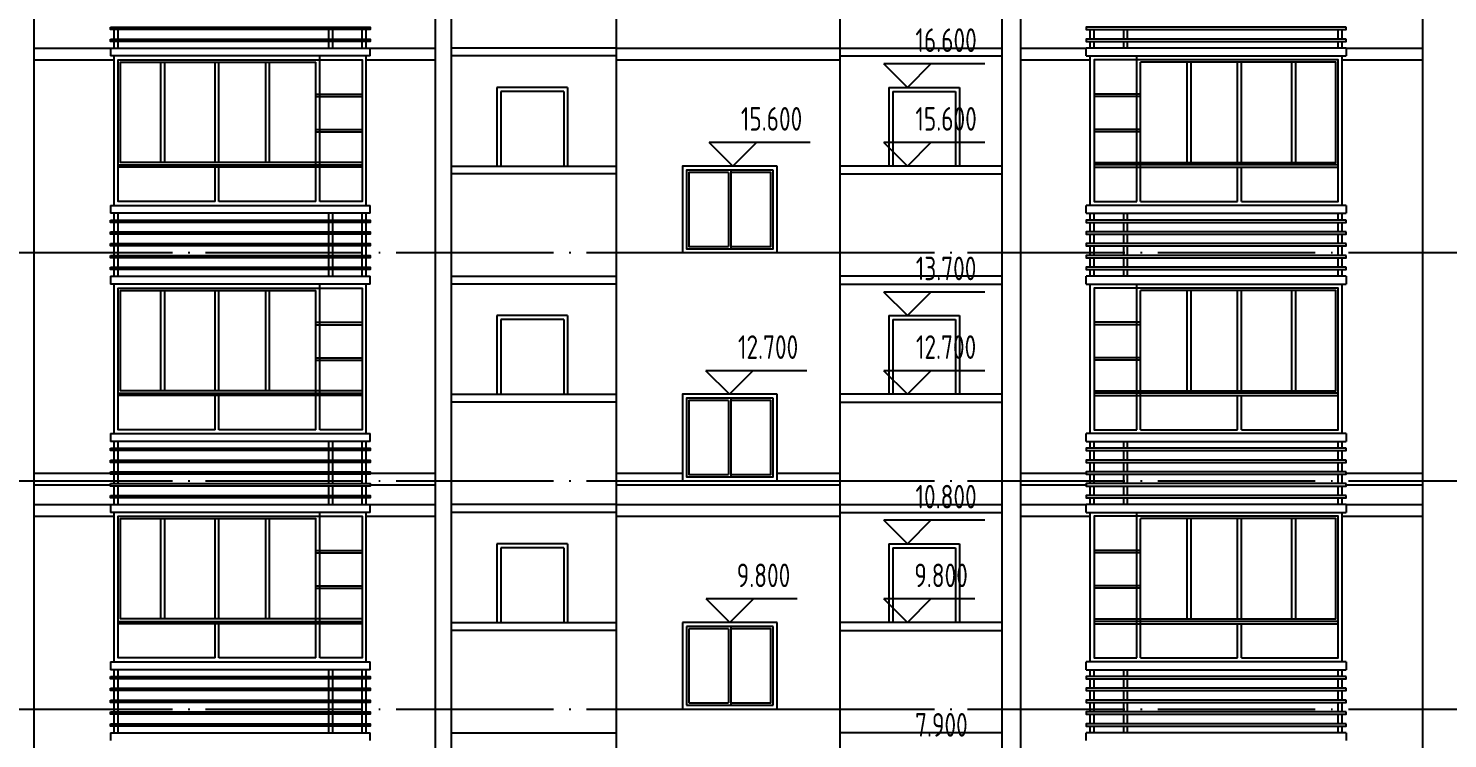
# Model space of a CAD drawing. Extents: x -726032 to 135930, y -151624 to 587044.
# Drawn here: x -379477 to -361446, y 303284 to 312309 of the extents above; entities that cross this region are included whole.
import ezdxf
from ezdxf.enums import TextEntityAlignment as Align

# ---------------------------------------------------------------- set-up
doc = ezdxf.new("R2010")
doc.units = 0
doc.header["$LTSCALE"] = 1000
doc.header["$MEASUREMENT"] = 0
doc.linetypes.add('DOTE', pattern=[2.42, 2, -0.2, 0.02, -0.2])
doc.layers.get('0').update_dxf_attribs({"linetype": 'CONTINUOUS'})
for name, color, linetype in [('DOTE', 8, 'DOTE'), ('PUB_DIM', 245, 'CONTINUOUS'), ('WINDOW', 155, 'CONTINUOUS'), ('栏杆', 126, 'CONTINUOUS'), ('装饰线', 252, 'CONTINUOUS')]:
    doc.layers.add(name, color=color, linetype=linetype)
doc.styles.add('DIM_FONT', font='isocp.shx', dxfattribs={"width": 0.8})

msp = doc.modelspace()

# ---------------------------------------------------------------- linework, layer by layer
for p, q in [((-379406.1, 331158.7), (-379406.1, 294448.7)), ((-374306.1, 295478.7), (-374306.1, 330758.7)), ((-372006.1, 301358.7), (-372006.1, 330758.7)), ((-369166.1, 330758.7), (-369166.1, 301358.7)), ((-366866.1, 294508.7), (-366866.1, 330758.7)), ((-374106.1, 328258.7), (-374106.1, 295478.7)), ((-367106.1, 294508.7), (-367106.1, 328258.7)), ((-361766.1, 327858.7), (-361766.1, 294508.7)), ((-378435.8, 312058.7), (-375135.8, 312058.7)), ((-378435.8, 312058.7), (-378435.8, 311958.7)), ((-375135.8, 311958.7), (-378435.8, 311958.7)), ((-375135.8, 311958.7), (-375135.8, 312058.7)), ((-372005.8, 312058.7), (-374106.1, 312058.7)), ((-372005.8, 311958.7), (-374106.1, 311958.7)), ((-369166.1, 312058.7), (-367106.1, 312058.7)), ((-369166.1, 311958.7), (-367106.1, 311958.7)), ((-362736.1, 312058.7), (-366036.1, 312058.7)), ((-366036.1, 311958.7), (-366036.1, 312058.7)), ((-366036.1, 311958.7), (-362736.1, 311958.7)), ((-362736.1, 312058.7), (-362736.1, 311958.7)), ((-374106.1, 310558.7), (-372005.8, 310558.7)), ((-367106.1, 310558.7), (-369166.1, 310558.7)), ((-372005.8, 310458.7), (-374106.1, 310458.7)), ((-369166.1, 310458.7), (-367106.1, 310458.7)), ((-378435.8, 310058.7), (-375135.8, 310058.7)), ((-378435.8, 310058.7), (-378435.8, 309958.7)), ((-375135.8, 309958.7), (-375135.8, 310058.7)), ((-362736.1, 310058.7), (-366036.1, 310058.7)), ((-366036.1, 309958.7), (-366036.1, 310058.7)), ((-362736.1, 310058.7), (-362736.1, 309958.7)), ((-375135.8, 309958.7), (-378435.8, 309958.7)), ((-366036.1, 309958.7), (-362736.1, 309958.7)), ((-378435.8, 309158.7), (-375135.8, 309158.7)), ((-378435.8, 309158.7), (-378435.8, 309058.7)), ((-375135.8, 309058.7), (-375135.8, 309158.7)), ((-374106.1, 309158.7), (-372005.8, 309158.7)), ((-367106.1, 309158.7), (-369166.1, 309158.7)), ((-362736.1, 309158.7), (-366036.1, 309158.7)), ((-366036.1, 309058.7), (-366036.1, 309158.7)), ((-362736.1, 309158.7), (-362736.1, 309058.7)), ((-375135.8, 309058.7), (-378435.8, 309058.7)), ((-372005.8, 309058.7), (-374106.1, 309058.7)), ((-369166.1, 309058.7), (-367106.1, 309058.7)), ((-366036.1, 309058.7), (-362736.1, 309058.7)), ((-374106.1, 307658.7), (-372005.8, 307658.7)), ((-367106.1, 307658.7), (-369166.1, 307658.7)), ((-372005.8, 307558.7), (-374106.1, 307558.7)), ((-369166.1, 307558.7), (-367106.1, 307558.7)), ((-378435.8, 307158.7), (-378435.8, 307058.7)), ((-378435.8, 307158.7), (-375135.8, 307158.7)), ((-375135.8, 307058.7), (-375135.8, 307158.7)), ((-366036.1, 307058.7), (-366036.1, 307158.7)), ((-362736.1, 307158.7), (-366036.1, 307158.7)), ((-362736.1, 307158.7), (-362736.1, 307058.7)), ((-375135.8, 307058.7), (-378435.8, 307058.7)), ((-366036.1, 307058.7), (-362736.1, 307058.7)), ((-378435.8, 306258.7), (-375135.8, 306258.7)), ((-378435.8, 306258.7), (-378435.8, 306158.7)), ((-375135.8, 306158.7), (-375135.8, 306258.7)), ((-372005.8, 306258.7), (-374106.1, 306258.7)), ((-369166.1, 306258.7), (-367106.1, 306258.7)), ((-362736.1, 306258.7), (-366036.1, 306258.7)), ((-366036.1, 306158.7), (-366036.1, 306258.7)), ((-362736.1, 306258.7), (-362736.1, 306158.7)), ((-375135.8, 306158.7), (-378435.8, 306158.7)), ((-372005.8, 306158.7), (-374106.1, 306158.7)), ((-369166.1, 306158.7), (-367106.1, 306158.7)), ((-366036.1, 306158.7), (-362736.1, 306158.7)), ((-374106.1, 304758.7), (-372005.8, 304758.7)), ((-371165.8, 304758.7), (-371165.8, 303658.7)), ((-369965.8, 304758.7), (-371165.8, 304758.7)), ((-369965.8, 303658.7), (-369965.8, 304758.7)), ((-367106.1, 304758.7), (-369166.1, 304758.7)), ((-372005.8, 304658.7), (-374106.1, 304658.7)), ((-369166.1, 304658.7), (-367106.1, 304658.7)), ((-378435.8, 304258.7), (-375135.8, 304258.7)), ((-378435.8, 304258.7), (-378435.8, 304158.7)), ((-375135.8, 304158.7), (-375135.8, 304258.7)), ((-362736.1, 304258.7), (-366036.1, 304258.7)), ((-366036.1, 304158.7), (-366036.1, 304258.7)), ((-362736.1, 304258.7), (-362736.1, 304158.7)), ((-375135.8, 304158.7), (-378435.8, 304158.7)), ((-366036.1, 304158.7), (-362736.1, 304158.7)), ((-371165.8, 303658.7), (-369965.8, 303658.7)), ((-378435.8, 303358.7), (-375135.8, 303358.7)), ((-378435.8, 303358.7), (-378435.8, 303258.7)), ((-375135.8, 303258.7), (-375135.8, 303358.7)), ((-374106.1, 303358.7), (-372005.8, 303358.7)), ((-367106.1, 303358.7), (-369166.1, 303358.7)), ((-362736.1, 303358.7), (-366036.1, 303358.7)), ((-366036.1, 303258.7), (-366036.1, 303358.7)), ((-362736.1, 303358.7), (-362736.1, 303258.7))]:
    msp.add_line(p, q)
for points in [[(-369965.8, 310558.7), (-371165.8, 310558.7), (-371165.8, 309458.7), (-369965.8, 309458.7)], [(-369965.8, 307658.7), (-371165.8, 307658.7), (-371165.8, 306558.7), (-369965.8, 306558.7)]]:
    msp.add_lwpolyline(points, close=True)
at = {"color": 146}
for points in [[(-375825.8, 307208.7), (-377055.8, 307208.7)], [(-365346.1, 307208.7), (-364116.1, 307208.7)]]:
    msp.add_lwpolyline(points, dxfattribs=at)
at = {"layer": 'DOTE'}
for p, q in [((-418366.5, 309458.7), (-356514.6, 309458.7)), ((-418366.5, 306558.7), (-356514.6, 306558.7)), ((-418366.5, 303658.7), (-356514.6, 303658.7))]:
    msp.add_line(p, q, dxfattribs=at)
at = {"layer": 'PUB_DIM'}
for p, q in [((-367325.5, 311858.7), (-368609.7, 311858.7)), ((-368309.7, 311558.7), (-368609.7, 311858.7)), ((-368009.7, 311858.7), (-368309.7, 311558.7)), ((-370527.5, 310558.7), (-370827.5, 310858.7)), ((-369543.3, 310858.7), (-370827.5, 310858.7)), ((-370227.5, 310858.7), (-370527.5, 310558.7)), ((-367325.5, 310858.7), (-368609.7, 310858.7)), ((-368309.7, 310558.7), (-368609.7, 310858.7)), ((-368009.7, 310858.7), (-368309.7, 310558.7)), ((-367325.5, 308958.7), (-368609.7, 308958.7)), ((-368309.7, 308658.7), (-368609.7, 308958.7)), ((-368009.7, 308958.7), (-368309.7, 308658.7)), ((-370571, 307658.7), (-370871, 307958.7)), ((-369586.8, 307958.7), (-370871, 307958.7)), ((-370271, 307958.7), (-370571, 307658.7)), ((-367325.5, 307958.7), (-368609.7, 307958.7)), ((-368309.7, 307658.7), (-368609.7, 307958.7)), ((-368009.7, 307958.7), (-368309.7, 307658.7)), ((-367325.5, 306058.7), (-368609.7, 306058.7)), ((-368309.7, 305758.7), (-368609.7, 306058.7)), ((-368009.7, 306058.7), (-368309.7, 305758.7)), ((-370565.3, 304758.7), (-370865.3, 305058.7)), ((-369709.4, 305058.7), (-370865.3, 305058.7)), ((-370265.3, 305058.7), (-370565.3, 304758.7)), ((-367453.8, 305058.7), (-368609.7, 305058.7)), ((-368309.7, 304758.7), (-368609.7, 305058.7)), ((-368009.7, 305058.7), (-368309.7, 304758.7))]:
    msp.add_line(p, q, dxfattribs=at)
at = {"layer": 'WINDOW'}
for p, q in [((-378385.8, 310058.7), (-378385.8, 311958.7)), ((-375775.8, 310108.7), (-375775.8, 311958.7)), ((-375185.8, 310058.7), (-375185.8, 311958.7)), ((-365986.1, 310058.7), (-365986.1, 311958.7)), ((-365396.1, 310108.7), (-365396.1, 311958.7)), ((-362786.1, 310058.7), (-362786.1, 311958.7)), ((-377795.8, 310603.7), (-377795.8, 311878.7)), ((-377745.8, 310603.7), (-377745.8, 311878.7)), ((-377105.8, 310603.7), (-377105.8, 311878.7)), ((-377055.8, 310603.7), (-377055.8, 311878.7)), ((-376465.3, 311878.7), (-376465.8, 311878.2)), ((-376465.3, 311878.7), (-375826.3, 311878.7)), ((-376415.8, 310603.7), (-376415.8, 311878.7)), ((-375826.3, 311878.7), (-375825.8, 311878.2)), ((-375825.8, 310108.7), (-375825.8, 311878.2)), ((-365345.6, 311878.7), (-365346.1, 311878.2)), ((-365346.1, 310108.7), (-365346.1, 311878.2)), ((-364706.6, 311878.7), (-365345.6, 311878.7)), ((-364756.1, 310603.7), (-364756.1, 311878.7)), ((-364706.6, 311878.7), (-364706.1, 311878.2)), ((-364116.1, 310603.7), (-364116.1, 311878.7)), ((-364066.1, 310603.7), (-364066.1, 311878.7)), ((-363426.1, 310603.7), (-363426.1, 311878.7)), ((-363376.1, 310603.7), (-363376.1, 311878.7)), ((-375825.8, 311473.7), (-375235.8, 311473.7)), ((-375825.8, 311443.7), (-375235.8, 311443.7)), ((-373525.8, 311558.2), (-373525.8, 310558.7)), ((-372626.3, 311558.7), (-373525.3, 311558.7)), ((-373475.8, 311508.2), (-373475.8, 310558.7)), ((-372676.3, 311508.7), (-373475.3, 311508.7)), ((-372675.8, 311508.2), (-372675.8, 310558.7)), ((-372625.8, 311558.2), (-372625.8, 310558.7)), ((-368546.1, 311558.2), (-368546.1, 310558.7)), ((-368545.6, 311558.7), (-367646.6, 311558.7)), ((-368496.1, 311508.2), (-368496.1, 310558.7)), ((-368495.6, 311508.7), (-367696.6, 311508.7)), ((-367696.1, 311508.2), (-367696.1, 310558.7)), ((-367646.1, 311558.2), (-367646.1, 310558.7)), ((-365346.1, 311473.7), (-365936.1, 311473.7)), ((-365346.1, 311443.7), (-365936.1, 311443.7)), ((-375825.8, 311023.7), (-375235.8, 311023.7)), ((-375825.8, 310993.7), (-375235.8, 310993.7)), ((-365346.1, 311023.7), (-365936.1, 311023.7)), ((-365346.1, 310993.7), (-365936.1, 310993.7)), ((-378335.8, 310573.7), (-375235.8, 310573.7)), ((-375235.8, 310543.7), (-378335.8, 310543.7)), ((-377105.8, 310108.7), (-377105.8, 310543.7)), ((-377055.8, 310108.7), (-377055.8, 310543.7)), ((-375235.8, 310603.7), (-376428.3, 310603.7)), ((-370550.8, 310508.7), (-370550.8, 309508.7)), ((-365936.1, 310603.7), (-364743.6, 310603.7)), ((-362836.1, 310573.7), (-365936.1, 310573.7)), ((-365936.1, 310543.7), (-362836.1, 310543.7)), ((-364116.1, 310108.7), (-364116.1, 310543.7)), ((-364066.1, 310108.7), (-364066.1, 310543.7)), ((-370580.8, 310478.7), (-370580.8, 309538.7)), ((-378385.8, 307158.7), (-378385.8, 309058.7)), ((-377795.8, 307703.7), (-377795.8, 308978.7)), ((-377745.8, 307703.7), (-377745.8, 308978.7)), ((-377105.8, 307703.7), (-377105.8, 308978.7)), ((-377055.8, 307703.7), (-377055.8, 308978.7)), ((-376465.3, 308978.7), (-376465.8, 308978.2)), ((-376465.3, 308978.7), (-375826.3, 308978.7)), ((-376415.8, 307703.7), (-376415.8, 308978.7)), ((-375826.3, 308978.7), (-375825.8, 308978.2)), ((-375825.8, 307208.7), (-375825.8, 308978.2)), ((-375775.8, 307208.7), (-375775.8, 309058.7)), ((-375185.8, 307158.7), (-375185.8, 309058.7)), ((-365986.1, 307158.7), (-365986.1, 309058.7)), ((-365396.1, 307208.7), (-365396.1, 309058.7)), ((-365345.6, 308978.7), (-365346.1, 308978.2)), ((-365346.1, 307208.7), (-365346.1, 308978.2)), ((-364706.6, 308978.7), (-365345.6, 308978.7)), ((-364756.1, 307703.7), (-364756.1, 308978.7)), ((-364706.6, 308978.7), (-364706.1, 308978.2)), ((-364116.1, 307703.7), (-364116.1, 308978.7)), ((-364066.1, 307703.7), (-364066.1, 308978.7)), ((-363426.1, 307703.7), (-363426.1, 308978.7)), ((-363376.1, 307703.7), (-363376.1, 308978.7)), ((-362786.1, 307158.7), (-362786.1, 309058.7)), ((-375825.8, 308573.7), (-375235.8, 308573.7)), ((-375825.8, 308543.7), (-375235.8, 308543.7)), ((-373525.8, 308658.2), (-373525.8, 307658.7)), ((-372626.3, 308658.7), (-373525.3, 308658.7)), ((-373475.8, 308608.2), (-373475.8, 307658.7)), ((-372676.3, 308608.7), (-373475.3, 308608.7)), ((-372675.8, 308608.2), (-372675.8, 307658.7)), ((-372625.8, 308658.2), (-372625.8, 307658.7)), ((-368546.1, 308658.2), (-368546.1, 307658.7)), ((-368545.6, 308658.7), (-367646.6, 308658.7)), ((-368496.1, 308608.2), (-368496.1, 307658.7)), ((-368495.6, 308608.7), (-367696.6, 308608.7)), ((-367696.1, 308608.2), (-367696.1, 307658.7)), ((-367646.1, 308658.2), (-367646.1, 307658.7)), ((-365346.1, 308573.7), (-365936.1, 308573.7)), ((-365346.1, 308543.7), (-365936.1, 308543.7)), ((-375825.8, 308123.7), (-375235.8, 308123.7)), ((-375825.8, 308093.7), (-375235.8, 308093.7)), ((-365346.1, 308123.7), (-365936.1, 308123.7)), ((-365346.1, 308093.7), (-365936.1, 308093.7)), ((-378335.8, 307673.7), (-375235.8, 307673.7)), ((-375235.8, 307643.7), (-378335.8, 307643.7)), ((-377105.8, 307208.7), (-377105.8, 307643.7)), ((-377055.8, 307208.7), (-377055.8, 307643.7)), ((-375235.8, 307703.7), (-376428.3, 307703.7)), ((-365936.1, 307703.7), (-364743.6, 307703.7)), ((-362836.1, 307673.7), (-365936.1, 307673.7)), ((-365936.1, 307643.7), (-362836.1, 307643.7)), ((-364116.1, 307208.7), (-364116.1, 307643.7)), ((-364066.1, 307208.7), (-364066.1, 307643.7)), ((-370580.8, 307578.7), (-370580.8, 306638.7)), ((-370550.8, 307608.7), (-370550.8, 306608.7)), ((-378385.8, 304258.7), (-378385.8, 306158.7)), ((-377795.8, 304803.7), (-377795.8, 306078.7)), ((-377745.8, 304803.7), (-377745.8, 306078.7)), ((-377105.8, 304803.7), (-377105.8, 306078.7)), ((-377055.8, 304803.7), (-377055.8, 306078.7)), ((-376465.3, 306078.7), (-376465.8, 306078.2)), ((-376465.3, 306078.7), (-375826.3, 306078.7)), ((-376415.8, 304803.7), (-376415.8, 306078.7)), ((-375826.3, 306078.7), (-375825.8, 306078.2)), ((-375825.8, 304308.7), (-375825.8, 306078.2)), ((-375775.8, 304308.7), (-375775.8, 306158.7)), ((-375185.8, 304258.7), (-375185.8, 306158.7)), ((-365986.1, 304258.7), (-365986.1, 306158.7)), ((-365396.1, 304308.7), (-365396.1, 306158.7)), ((-365345.6, 306078.7), (-365346.1, 306078.2)), ((-365346.1, 304308.7), (-365346.1, 306078.2)), ((-364706.6, 306078.7), (-365345.6, 306078.7)), ((-364756.1, 304803.7), (-364756.1, 306078.7)), ((-364706.6, 306078.7), (-364706.1, 306078.2)), ((-364116.1, 304803.7), (-364116.1, 306078.7)), ((-364066.1, 304803.7), (-364066.1, 306078.7)), ((-363426.1, 304803.7), (-363426.1, 306078.7)), ((-363376.1, 304803.7), (-363376.1, 306078.7)), ((-362786.1, 304258.7), (-362786.1, 306158.7)), ((-375825.8, 305673.7), (-375235.8, 305673.7)), ((-375825.8, 305643.7), (-375235.8, 305643.7)), ((-373525.8, 305758.2), (-373525.8, 304758.7)), ((-372626.3, 305758.7), (-373525.3, 305758.7)), ((-373475.8, 305708.2), (-373475.8, 304758.7)), ((-372676.3, 305708.7), (-373475.3, 305708.7)), ((-372675.8, 305708.2), (-372675.8, 304758.7)), ((-372625.8, 305758.2), (-372625.8, 304758.7)), ((-368546.1, 305758.2), (-368546.1, 304758.7)), ((-368545.6, 305758.7), (-367646.6, 305758.7)), ((-368496.1, 305708.2), (-368496.1, 304758.7)), ((-368495.6, 305708.7), (-367696.6, 305708.7)), ((-367696.1, 305708.2), (-367696.1, 304758.7)), ((-367646.1, 305758.2), (-367646.1, 304758.7)), ((-365346.1, 305673.7), (-365936.1, 305673.7)), ((-365346.1, 305643.7), (-365936.1, 305643.7)), ((-375825.8, 305223.7), (-375235.8, 305223.7)), ((-375825.8, 305193.7), (-375235.8, 305193.7)), ((-365346.1, 305223.7), (-365936.1, 305223.7)), ((-365346.1, 305193.7), (-365936.1, 305193.7)), ((-378335.8, 304773.7), (-375235.8, 304773.7)), ((-375235.8, 304743.7), (-378335.8, 304743.7)), ((-377105.8, 304308.7), (-377105.8, 304743.7)), ((-377055.8, 304308.7), (-377055.8, 304743.7)), ((-375235.8, 304803.7), (-376428.3, 304803.7)), ((-365936.1, 304803.7), (-364743.6, 304803.7)), ((-362836.1, 304773.7), (-365936.1, 304773.7)), ((-365936.1, 304743.7), (-362836.1, 304743.7)), ((-364116.1, 304308.7), (-364116.1, 304743.7)), ((-364066.1, 304308.7), (-364066.1, 304743.7)), ((-371115.8, 304708.7), (-371115.8, 303708.7)), ((-370015.8, 304708.7), (-371115.8, 304708.7)), ((-371085.8, 304678.7), (-371085.8, 303738.7)), ((-370580.8, 304678.7), (-371085.8, 304678.7)), ((-370580.8, 304678.7), (-370580.8, 303738.7)), ((-370550.8, 304708.7), (-370550.8, 303708.7)), ((-370015.8, 303708.7), (-370015.8, 304708.7)), ((-371115.8, 303708.7), (-370015.8, 303708.7)), ((-371085.8, 303738.7), (-370580.8, 303738.7))]:
    msp.add_line(p, q, dxfattribs=at)
for points in [[(-377105.8, 310108.7), (-378335.8, 310108.7), (-378335.8, 311908.7), (-375235.8, 311908.7), (-375235.8, 310108.7), (-375775.8, 310108.7)], [(-376415.8, 310603.7), (-378305.8, 310603.7), (-378305.8, 311878.7), (-376466.3, 311878.7), (-376465.8, 311878.2), (-376465.8, 310603.7)], [(-364066.1, 310108.7), (-362836.1, 310108.7), (-362836.1, 311908.7), (-365936.1, 311908.7), (-365936.1, 310108.7), (-365396.1, 310108.7)], [(-364756.1, 310603.7), (-362866.1, 310603.7), (-362866.1, 311878.7), (-364705.6, 311878.7), (-364706.1, 311878.2), (-364706.1, 310603.7)], [(-370580.8, 310478.7), (-371085.8, 310478.7), (-371085.8, 309538.7), (-370580.8, 309538.7)], [(-370550.8, 309538.7), (-370045.8, 309538.7), (-370045.8, 310478.7), (-370550.8, 310478.7)], [(-375825.8, 310108.7), (-377055.8, 310108.7)], [(-365346.1, 310108.7), (-364116.1, 310108.7)], [(-377105.8, 307208.7), (-378335.8, 307208.7), (-378335.8, 309008.7), (-375235.8, 309008.7), (-375235.8, 307208.7), (-375775.8, 307208.7)], [(-376415.8, 307703.7), (-378305.8, 307703.7), (-378305.8, 308978.7), (-376466.3, 308978.7), (-376465.8, 308978.2), (-376465.8, 307703.7)], [(-364066.1, 307208.7), (-362836.1, 307208.7), (-362836.1, 309008.7), (-365936.1, 309008.7), (-365936.1, 307208.7), (-365396.1, 307208.7)], [(-364756.1, 307703.7), (-362866.1, 307703.7), (-362866.1, 308978.7), (-364705.6, 308978.7), (-364706.1, 308978.2), (-364706.1, 307703.7)], [(-370580.8, 307578.7), (-371085.8, 307578.7), (-371085.8, 306638.7), (-370580.8, 306638.7)], [(-370550.8, 306638.7), (-370045.8, 306638.7), (-370045.8, 307578.7), (-370550.8, 307578.7)], [(-377105.8, 304308.7), (-378335.8, 304308.7), (-378335.8, 306108.7), (-375235.8, 306108.7), (-375235.8, 304308.7), (-375775.8, 304308.7)], [(-376415.8, 304803.7), (-378305.8, 304803.7), (-378305.8, 306078.7), (-376466.3, 306078.7), (-376465.8, 306078.2), (-376465.8, 304803.7)], [(-364066.1, 304308.7), (-362836.1, 304308.7), (-362836.1, 306108.7), (-365936.1, 306108.7), (-365936.1, 304308.7), (-365396.1, 304308.7)], [(-364756.1, 304803.7), (-362866.1, 304803.7), (-362866.1, 306078.7), (-364705.6, 306078.7), (-364706.1, 306078.2), (-364706.1, 304803.7)], [(-370550.8, 303738.7), (-370045.8, 303738.7), (-370045.8, 304678.7), (-370550.8, 304678.7)], [(-375825.8, 304308.7), (-377055.8, 304308.7)], [(-365346.1, 304308.7), (-364116.1, 304308.7)]]:
    msp.add_lwpolyline(points, dxfattribs=at)
for points in [[(-370015.8, 310508.7), (-371115.8, 310508.7), (-371115.8, 309508.7), (-370015.8, 309508.7)], [(-370015.8, 307608.7), (-371115.8, 307608.7), (-371115.8, 306608.7), (-370015.8, 306608.7)]]:
    msp.add_lwpolyline(points, close=True, dxfattribs=at)
at = {"layer": '栏杆'}
for p, q in [((-378385.8, 312173.4), (-378385.8, 312293.4)), ((-378385.8, 312058.7), (-378385.8, 312143.4)), ((-378335.8, 312173.4), (-378335.8, 312293.4)), ((-378335.8, 312058.7), (-378335.8, 312143.4)), ((-375660.8, 312173.4), (-375660.8, 312293.4)), ((-375660.8, 312058.7), (-375660.8, 312143.4)), ((-375610.8, 312173.4), (-375610.8, 312293.4)), ((-375610.8, 312058.7), (-375610.8, 312143.4)), ((-375235.8, 312173.4), (-375235.8, 312293.4)), ((-375235.8, 312058.7), (-375235.8, 312143.4)), ((-375185.8, 312173.4), (-375185.8, 312293.4)), ((-375185.8, 312058.7), (-375185.8, 312143.4)), ((-365986.1, 312173.4), (-365986.1, 312293.4)), ((-365986.1, 312058.7), (-365986.1, 312143.4)), ((-365936.1, 312173.4), (-365936.1, 312293.4)), ((-365936.1, 312058.7), (-365936.1, 312143.4)), ((-365561.1, 312173.4), (-365561.1, 312293.4)), ((-365561.1, 312058.7), (-365561.1, 312143.4)), ((-365511.1, 312173.4), (-365511.1, 312293.4)), ((-365511.1, 312058.7), (-365511.1, 312143.4)), ((-362836.1, 312173.4), (-362836.1, 312293.4)), ((-362836.1, 312058.7), (-362836.1, 312143.4)), ((-362786.1, 312173.4), (-362786.1, 312293.4)), ((-362786.1, 312058.7), (-362786.1, 312143.4)), ((-378385.8, 309873.9), (-378385.8, 309958.7)), ((-378385.8, 309723.4), (-378385.8, 309843.4)), ((-378335.8, 309873.9), (-378335.8, 309958.7)), ((-378335.8, 309723.4), (-378335.8, 309843.4)), ((-375660.8, 309873.9), (-375660.8, 309958.7)), ((-375660.8, 309723.4), (-375660.8, 309843.4)), ((-375610.8, 309873.9), (-375610.8, 309958.7)), ((-375610.8, 309723.4), (-375610.8, 309843.4)), ((-375235.8, 309873.9), (-375235.8, 309958.7)), ((-375235.8, 309723.4), (-375235.8, 309843.4)), ((-375185.8, 309873.9), (-375185.8, 309958.7)), ((-375185.8, 309723.4), (-375185.8, 309843.4)), ((-365986.1, 309873.9), (-365986.1, 309958.7)), ((-365986.1, 309723.4), (-365986.1, 309843.4)), ((-365936.1, 309873.9), (-365936.1, 309958.7)), ((-365936.1, 309723.4), (-365936.1, 309843.4)), ((-365561.1, 309873.9), (-365561.1, 309958.7)), ((-365561.1, 309723.4), (-365561.1, 309843.4)), ((-365511.1, 309873.9), (-365511.1, 309958.7)), ((-365511.1, 309723.4), (-365511.1, 309843.4)), ((-362836.1, 309873.9), (-362836.1, 309958.7)), ((-362836.1, 309723.4), (-362836.1, 309843.4)), ((-362786.1, 309873.9), (-362786.1, 309958.7)), ((-362786.1, 309723.4), (-362786.1, 309843.4)), ((-378385.8, 309573.4), (-378385.8, 309693.4)), ((-378335.8, 309573.4), (-378335.8, 309693.4)), ((-375660.8, 309573.4), (-375660.8, 309693.4)), ((-375610.8, 309573.4), (-375610.8, 309693.4)), ((-375235.8, 309573.4), (-375235.8, 309693.4)), ((-375185.8, 309573.4), (-375185.8, 309693.4)), ((-365986.1, 309573.4), (-365986.1, 309693.4)), ((-365936.1, 309573.4), (-365936.1, 309693.4)), ((-365561.1, 309573.4), (-365561.1, 309693.4)), ((-365511.1, 309573.4), (-365511.1, 309693.4)), ((-362836.1, 309573.4), (-362836.1, 309693.4)), ((-362786.1, 309573.4), (-362786.1, 309693.4)), ((-378385.8, 309423.4), (-378385.8, 309543.4)), ((-378335.8, 309423.4), (-378335.8, 309543.4)), ((-375660.8, 309423.4), (-375660.8, 309543.4)), ((-375610.8, 309423.4), (-375610.8, 309543.4)), ((-375235.8, 309423.4), (-375235.8, 309543.4)), ((-375185.8, 309423.4), (-375185.8, 309543.4)), ((-365986.1, 309423.4), (-365986.1, 309543.4)), ((-365936.1, 309423.4), (-365936.1, 309543.4)), ((-365561.1, 309423.4), (-365561.1, 309543.4)), ((-365511.1, 309423.4), (-365511.1, 309543.4)), ((-362836.1, 309423.4), (-362836.1, 309543.4)), ((-362786.1, 309423.4), (-362786.1, 309543.4)), ((-378385.8, 309273.4), (-378385.8, 309393.4)), ((-378385.8, 309158.7), (-378385.8, 309243.4)), ((-378335.8, 309273.4), (-378335.8, 309393.4)), ((-378335.8, 309158.7), (-378335.8, 309243.4)), ((-375660.8, 309273.4), (-375660.8, 309393.4)), ((-375660.8, 309158.7), (-375660.8, 309243.4)), ((-375610.8, 309273.4), (-375610.8, 309393.4)), ((-375610.8, 309158.7), (-375610.8, 309243.4)), ((-375235.8, 309273.4), (-375235.8, 309393.4)), ((-375235.8, 309158.7), (-375235.8, 309243.4)), ((-375185.8, 309273.4), (-375185.8, 309393.4)), ((-375185.8, 309158.7), (-375185.8, 309243.4)), ((-365986.1, 309273.4), (-365986.1, 309393.4)), ((-365986.1, 309158.7), (-365986.1, 309243.4)), ((-365936.1, 309273.4), (-365936.1, 309393.4)), ((-365936.1, 309158.7), (-365936.1, 309243.4)), ((-365561.1, 309273.4), (-365561.1, 309393.4)), ((-365561.1, 309158.7), (-365561.1, 309243.4)), ((-365511.1, 309273.4), (-365511.1, 309393.4)), ((-365511.1, 309158.7), (-365511.1, 309243.4)), ((-362836.1, 309273.4), (-362836.1, 309393.4)), ((-362836.1, 309158.7), (-362836.1, 309243.4)), ((-362786.1, 309273.4), (-362786.1, 309393.4)), ((-362786.1, 309158.7), (-362786.1, 309243.4)), ((-378385.8, 306973.9), (-378385.8, 307058.7)), ((-378385.8, 306823.4), (-378385.8, 306943.4)), ((-378335.8, 306973.9), (-378335.8, 307058.7)), ((-378335.8, 306823.4), (-378335.8, 306943.4)), ((-375660.8, 306973.9), (-375660.8, 307058.7)), ((-375660.8, 306823.4), (-375660.8, 306943.4)), ((-375610.8, 306973.9), (-375610.8, 307058.7)), ((-375610.8, 306823.4), (-375610.8, 306943.4)), ((-375235.8, 306973.9), (-375235.8, 307058.7)), ((-375235.8, 306823.4), (-375235.8, 306943.4)), ((-375185.8, 306973.9), (-375185.8, 307058.7)), ((-375185.8, 306823.4), (-375185.8, 306943.4)), ((-365986.1, 306973.9), (-365986.1, 307058.7)), ((-365986.1, 306823.4), (-365986.1, 306943.4)), ((-365936.1, 306973.9), (-365936.1, 307058.7)), ((-365936.1, 306823.4), (-365936.1, 306943.4)), ((-365561.1, 306973.9), (-365561.1, 307058.7)), ((-365561.1, 306823.4), (-365561.1, 306943.4)), ((-365511.1, 306973.9), (-365511.1, 307058.7)), ((-365511.1, 306823.4), (-365511.1, 306943.4)), ((-362836.1, 306973.9), (-362836.1, 307058.7)), ((-362836.1, 306823.4), (-362836.1, 306943.4)), ((-362786.1, 306973.9), (-362786.1, 307058.7)), ((-362786.1, 306823.4), (-362786.1, 306943.4)), ((-378385.8, 306673.4), (-378385.8, 306793.4)), ((-378335.8, 306673.4), (-378335.8, 306793.4)), ((-375660.8, 306673.4), (-375660.8, 306793.4)), ((-375610.8, 306673.4), (-375610.8, 306793.4)), ((-375235.8, 306673.4), (-375235.8, 306793.4)), ((-375185.8, 306673.4), (-375185.8, 306793.4)), ((-365986.1, 306673.4), (-365986.1, 306793.4)), ((-365936.1, 306673.4), (-365936.1, 306793.4)), ((-365561.1, 306673.4), (-365561.1, 306793.4)), ((-365511.1, 306673.4), (-365511.1, 306793.4)), ((-362836.1, 306673.4), (-362836.1, 306793.4)), ((-362786.1, 306673.4), (-362786.1, 306793.4)), ((-378385.8, 306523.4), (-378385.8, 306643.4)), ((-378335.8, 306523.4), (-378335.8, 306643.4)), ((-375660.8, 306523.4), (-375660.8, 306643.4)), ((-375610.8, 306523.4), (-375610.8, 306643.4)), ((-375235.8, 306523.4), (-375235.8, 306643.4)), ((-375185.8, 306523.4), (-375185.8, 306643.4)), ((-365986.1, 306523.4), (-365986.1, 306643.4)), ((-365936.1, 306523.4), (-365936.1, 306643.4)), ((-365561.1, 306523.4), (-365561.1, 306643.4)), ((-365511.1, 306523.4), (-365511.1, 306643.4)), ((-362836.1, 306523.4), (-362836.1, 306643.4)), ((-362786.1, 306523.4), (-362786.1, 306643.4)), ((-378385.8, 306373.4), (-378385.8, 306493.4)), ((-378335.8, 306373.4), (-378335.8, 306493.4)), ((-375660.8, 306373.4), (-375660.8, 306493.4)), ((-375610.8, 306373.4), (-375610.8, 306493.4)), ((-375235.8, 306373.4), (-375235.8, 306493.4)), ((-375185.8, 306373.4), (-375185.8, 306493.4)), ((-365986.1, 306373.4), (-365986.1, 306493.4)), ((-365936.1, 306373.4), (-365936.1, 306493.4)), ((-365561.1, 306373.4), (-365561.1, 306493.4)), ((-365511.1, 306373.4), (-365511.1, 306493.4)), ((-362836.1, 306373.4), (-362836.1, 306493.4)), ((-362786.1, 306373.4), (-362786.1, 306493.4)), ((-378385.8, 306258.7), (-378385.8, 306343.4)), ((-378335.8, 306258.7), (-378335.8, 306343.4)), ((-375660.8, 306258.7), (-375660.8, 306343.4)), ((-375610.8, 306258.7), (-375610.8, 306343.4)), ((-375235.8, 306258.7), (-375235.8, 306343.4)), ((-375185.8, 306258.7), (-375185.8, 306343.4)), ((-365986.1, 306258.7), (-365986.1, 306343.4)), ((-365936.1, 306258.7), (-365936.1, 306343.4)), ((-365561.1, 306258.7), (-365561.1, 306343.4)), ((-365511.1, 306258.7), (-365511.1, 306343.4)), ((-362836.1, 306258.7), (-362836.1, 306343.4)), ((-362786.1, 306258.7), (-362786.1, 306343.4)), ((-378385.8, 304073.9), (-378385.8, 304158.7)), ((-378385.8, 303923.4), (-378385.8, 304043.4)), ((-378335.8, 304073.9), (-378335.8, 304158.7)), ((-378335.8, 303923.4), (-378335.8, 304043.4)), ((-375660.8, 304073.9), (-375660.8, 304158.7)), ((-375660.8, 303923.4), (-375660.8, 304043.4)), ((-375610.8, 304073.9), (-375610.8, 304158.7)), ((-375610.8, 303923.4), (-375610.8, 304043.4)), ((-375235.8, 304073.9), (-375235.8, 304158.7)), ((-375235.8, 303923.4), (-375235.8, 304043.4)), ((-375185.8, 304073.9), (-375185.8, 304158.7)), ((-375185.8, 303923.4), (-375185.8, 304043.4)), ((-365986.1, 304073.9), (-365986.1, 304158.7)), ((-365986.1, 303923.4), (-365986.1, 304043.4)), ((-365936.1, 304073.9), (-365936.1, 304158.7)), ((-365936.1, 303923.4), (-365936.1, 304043.4)), ((-365561.1, 304073.9), (-365561.1, 304158.7)), ((-365561.1, 303923.4), (-365561.1, 304043.4)), ((-365511.1, 304073.9), (-365511.1, 304158.7)), ((-365511.1, 303923.4), (-365511.1, 304043.4)), ((-362836.1, 304073.9), (-362836.1, 304158.7)), ((-362836.1, 303923.4), (-362836.1, 304043.4)), ((-362786.1, 304073.9), (-362786.1, 304158.7)), ((-362786.1, 303923.4), (-362786.1, 304043.4)), ((-378385.8, 303773.4), (-378385.8, 303893.4)), ((-378335.8, 303773.4), (-378335.8, 303893.4)), ((-375660.8, 303773.4), (-375660.8, 303893.4)), ((-375610.8, 303773.4), (-375610.8, 303893.4)), ((-375235.8, 303773.4), (-375235.8, 303893.4)), ((-375185.8, 303773.4), (-375185.8, 303893.4)), ((-365986.1, 303773.4), (-365986.1, 303893.4)), ((-365936.1, 303773.4), (-365936.1, 303893.4)), ((-365561.1, 303773.4), (-365561.1, 303893.4)), ((-365511.1, 303773.4), (-365511.1, 303893.4)), ((-362836.1, 303773.4), (-362836.1, 303893.4)), ((-362786.1, 303773.4), (-362786.1, 303893.4)), ((-378385.8, 303623.4), (-378385.8, 303743.4)), ((-378335.8, 303623.4), (-378335.8, 303743.4)), ((-375660.8, 303623.4), (-375660.8, 303743.4)), ((-375610.8, 303623.4), (-375610.8, 303743.4)), ((-375235.8, 303623.4), (-375235.8, 303743.4)), ((-375185.8, 303623.4), (-375185.8, 303743.4)), ((-365986.1, 303623.4), (-365986.1, 303743.4)), ((-365936.1, 303623.4), (-365936.1, 303743.4)), ((-365561.1, 303623.4), (-365561.1, 303743.4)), ((-365511.1, 303623.4), (-365511.1, 303743.4)), ((-362836.1, 303623.4), (-362836.1, 303743.4)), ((-362786.1, 303623.4), (-362786.1, 303743.4)), ((-378385.8, 303473.4), (-378385.8, 303593.4)), ((-378335.8, 303473.4), (-378335.8, 303593.4)), ((-375660.8, 303473.4), (-375660.8, 303593.4)), ((-375610.8, 303473.4), (-375610.8, 303593.4)), ((-375235.8, 303473.4), (-375235.8, 303593.4)), ((-375185.8, 303473.4), (-375185.8, 303593.4)), ((-365986.1, 303473.4), (-365986.1, 303593.4)), ((-365936.1, 303473.4), (-365936.1, 303593.4)), ((-365561.1, 303473.4), (-365561.1, 303593.4)), ((-365511.1, 303473.4), (-365511.1, 303593.4)), ((-362836.1, 303473.4), (-362836.1, 303593.4)), ((-362786.1, 303473.4), (-362786.1, 303593.4)), ((-378385.8, 303358.7), (-378385.8, 303443.4)), ((-378335.8, 303358.7), (-378335.8, 303443.4)), ((-375660.8, 303358.7), (-375660.8, 303443.4)), ((-375610.8, 303358.7), (-375610.8, 303443.4)), ((-375235.8, 303358.7), (-375235.8, 303443.4)), ((-375185.8, 303358.7), (-375185.8, 303443.4)), ((-365986.1, 303358.7), (-365986.1, 303443.4)), ((-365936.1, 303358.7), (-365936.1, 303443.4)), ((-365561.1, 303358.7), (-365561.1, 303443.4)), ((-365511.1, 303358.7), (-365511.1, 303443.4)), ((-362836.1, 303358.7), (-362836.1, 303443.4)), ((-362786.1, 303358.7), (-362786.1, 303443.4))]:
    msp.add_line(p, q, dxfattribs=at)
for points in [[(-378435.8, 312323.4), (-375135.8, 312323.4), (-375135.8, 312293.4), (-378435.8, 312293.4)], [(-378435.8, 312323.4), (-375135.8, 312323.4), (-375135.8, 312293.4), (-378435.8, 312293.4)], [(-362736.1, 312323.4), (-366036.1, 312323.4), (-366036.1, 312293.4), (-362736.1, 312293.4)], [(-362736.1, 312323.4), (-366036.1, 312323.4), (-366036.1, 312293.4), (-362736.1, 312293.4)], [(-378435.8, 312173.4), (-375135.8, 312173.4), (-375135.8, 312143.4), (-378435.8, 312143.4)], [(-378435.8, 312173.4), (-375135.8, 312173.4), (-375135.8, 312143.4), (-378435.8, 312143.4)], [(-362736.1, 312173.4), (-366036.1, 312173.4), (-366036.1, 312143.4), (-362736.1, 312143.4)], [(-362736.1, 312173.4), (-366036.1, 312173.4), (-366036.1, 312143.4), (-362736.1, 312143.4)], [(-378435.8, 309873.4), (-375135.8, 309873.4), (-375135.8, 309843.4), (-378435.8, 309843.4)], [(-378435.8, 309873.4), (-375135.8, 309873.4), (-375135.8, 309843.4), (-378435.8, 309843.4)], [(-362736.1, 309873.4), (-366036.1, 309873.4), (-366036.1, 309843.4), (-362736.1, 309843.4)], [(-362736.1, 309873.4), (-366036.1, 309873.4), (-366036.1, 309843.4), (-362736.1, 309843.4)], [(-378435.8, 309723.4), (-375135.8, 309723.4), (-375135.8, 309693.4), (-378435.8, 309693.4)], [(-378435.8, 309723.4), (-375135.8, 309723.4), (-375135.8, 309693.4), (-378435.8, 309693.4)], [(-362736.1, 309723.4), (-366036.1, 309723.4), (-366036.1, 309693.4), (-362736.1, 309693.4)], [(-362736.1, 309723.4), (-366036.1, 309723.4), (-366036.1, 309693.4), (-362736.1, 309693.4)], [(-378435.8, 309573.4), (-375135.8, 309573.4), (-375135.8, 309543.4), (-378435.8, 309543.4)], [(-378435.8, 309573.4), (-375135.8, 309573.4), (-375135.8, 309543.4), (-378435.8, 309543.4)], [(-378435.8, 309423.4), (-375135.8, 309423.4), (-375135.8, 309393.4), (-378435.8, 309393.4)], [(-378435.8, 309423.4), (-375135.8, 309423.4), (-375135.8, 309393.4), (-378435.8, 309393.4)], [(-362736.1, 309573.4), (-366036.1, 309573.4), (-366036.1, 309543.4), (-362736.1, 309543.4)], [(-362736.1, 309573.4), (-366036.1, 309573.4), (-366036.1, 309543.4), (-362736.1, 309543.4)], [(-362736.1, 309423.4), (-366036.1, 309423.4), (-366036.1, 309393.4), (-362736.1, 309393.4)], [(-362736.1, 309423.4), (-366036.1, 309423.4), (-366036.1, 309393.4), (-362736.1, 309393.4)], [(-378435.8, 309273.4), (-375135.8, 309273.4), (-375135.8, 309243.4), (-378435.8, 309243.4)], [(-378435.8, 309273.4), (-375135.8, 309273.4), (-375135.8, 309243.4), (-378435.8, 309243.4)], [(-362736.1, 309273.4), (-366036.1, 309273.4), (-366036.1, 309243.4), (-362736.1, 309243.4)], [(-362736.1, 309273.4), (-366036.1, 309273.4), (-366036.1, 309243.4), (-362736.1, 309243.4)], [(-378435.8, 306973.4), (-375135.8, 306973.4), (-375135.8, 306943.4), (-378435.8, 306943.4)], [(-378435.8, 306973.4), (-375135.8, 306973.4), (-375135.8, 306943.4), (-378435.8, 306943.4)], [(-362736.1, 306973.4), (-366036.1, 306973.4), (-366036.1, 306943.4), (-362736.1, 306943.4)], [(-362736.1, 306973.4), (-366036.1, 306973.4), (-366036.1, 306943.4), (-362736.1, 306943.4)], [(-378435.8, 306823.4), (-375135.8, 306823.4), (-375135.8, 306793.4), (-378435.8, 306793.4)], [(-378435.8, 306823.4), (-375135.8, 306823.4), (-375135.8, 306793.4), (-378435.8, 306793.4)], [(-362736.1, 306823.4), (-366036.1, 306823.4), (-366036.1, 306793.4), (-362736.1, 306793.4)], [(-362736.1, 306823.4), (-366036.1, 306823.4), (-366036.1, 306793.4), (-362736.1, 306793.4)], [(-378435.8, 306673.4), (-375135.8, 306673.4), (-375135.8, 306643.4), (-378435.8, 306643.4)], [(-378435.8, 306673.4), (-375135.8, 306673.4), (-375135.8, 306643.4), (-378435.8, 306643.4)], [(-362736.1, 306673.4), (-366036.1, 306673.4), (-366036.1, 306643.4), (-362736.1, 306643.4)], [(-362736.1, 306673.4), (-366036.1, 306673.4), (-366036.1, 306643.4), (-362736.1, 306643.4)], [(-378435.8, 306523.4), (-375135.8, 306523.4), (-375135.8, 306493.4), (-378435.8, 306493.4)], [(-378435.8, 306523.4), (-375135.8, 306523.4), (-375135.8, 306493.4), (-378435.8, 306493.4)], [(-378435.8, 306373.4), (-375135.8, 306373.4), (-375135.8, 306343.4), (-378435.8, 306343.4)], [(-378435.8, 306373.4), (-375135.8, 306373.4), (-375135.8, 306343.4), (-378435.8, 306343.4)], [(-362736.1, 306523.4), (-366036.1, 306523.4), (-366036.1, 306493.4), (-362736.1, 306493.4)], [(-362736.1, 306523.4), (-366036.1, 306523.4), (-366036.1, 306493.4), (-362736.1, 306493.4)], [(-362736.1, 306373.4), (-366036.1, 306373.4), (-366036.1, 306343.4), (-362736.1, 306343.4)], [(-362736.1, 306373.4), (-366036.1, 306373.4), (-366036.1, 306343.4), (-362736.1, 306343.4)], [(-378435.8, 304073.4), (-375135.8, 304073.4), (-375135.8, 304043.4), (-378435.8, 304043.4)], [(-378435.8, 304073.4), (-375135.8, 304073.4), (-375135.8, 304043.4), (-378435.8, 304043.4)], [(-362736.1, 304073.4), (-366036.1, 304073.4), (-366036.1, 304043.4), (-362736.1, 304043.4)], [(-362736.1, 304073.4), (-366036.1, 304073.4), (-366036.1, 304043.4), (-362736.1, 304043.4)], [(-378435.8, 303923.4), (-375135.8, 303923.4), (-375135.8, 303893.4), (-378435.8, 303893.4)], [(-378435.8, 303923.4), (-375135.8, 303923.4), (-375135.8, 303893.4), (-378435.8, 303893.4)], [(-362736.1, 303923.4), (-366036.1, 303923.4), (-366036.1, 303893.4), (-362736.1, 303893.4)], [(-362736.1, 303923.4), (-366036.1, 303923.4), (-366036.1, 303893.4), (-362736.1, 303893.4)], [(-378435.8, 303773.4), (-375135.8, 303773.4), (-375135.8, 303743.4), (-378435.8, 303743.4)], [(-378435.8, 303773.4), (-375135.8, 303773.4), (-375135.8, 303743.4), (-378435.8, 303743.4)], [(-362736.1, 303773.4), (-366036.1, 303773.4), (-366036.1, 303743.4), (-362736.1, 303743.4)], [(-362736.1, 303773.4), (-366036.1, 303773.4), (-366036.1, 303743.4), (-362736.1, 303743.4)], [(-378435.8, 303623.4), (-375135.8, 303623.4), (-375135.8, 303593.4), (-378435.8, 303593.4)], [(-378435.8, 303623.4), (-375135.8, 303623.4), (-375135.8, 303593.4), (-378435.8, 303593.4)], [(-378435.8, 303473.4), (-375135.8, 303473.4), (-375135.8, 303443.4), (-378435.8, 303443.4)], [(-378435.8, 303473.4), (-375135.8, 303473.4), (-375135.8, 303443.4), (-378435.8, 303443.4)], [(-362736.1, 303623.4), (-366036.1, 303623.4), (-366036.1, 303593.4), (-362736.1, 303593.4)], [(-362736.1, 303623.4), (-366036.1, 303623.4), (-366036.1, 303593.4), (-362736.1, 303593.4)], [(-362736.1, 303473.4), (-366036.1, 303473.4), (-366036.1, 303443.4), (-362736.1, 303443.4)], [(-362736.1, 303473.4), (-366036.1, 303473.4), (-366036.1, 303443.4), (-362736.1, 303443.4)]]:
    msp.add_lwpolyline(points, close=True, dxfattribs=at)
at = {"layer": '装饰线'}
for p, q in [((-379405.8, 312058.7), (-374305.8, 312058.7)), ((-372006.1, 312058.7), (-369166.1, 312058.7)), ((-366866.1, 312058.7), (-366036.1, 312058.7)), ((-362736.1, 312058.7), (-361766.1, 312058.7)), ((-379405.8, 311908.7), (-378385.8, 311908.7)), ((-375185.8, 311908.7), (-374305.8, 311908.7)), ((-372006.1, 311908.7), (-369166.1, 311908.7)), ((-366866.1, 311908.7), (-365986.1, 311908.7)), ((-362786.1, 311908.7), (-361766.1, 311908.7)), ((-379405.8, 306658.7), (-378435.8, 306658.7)), ((-375135.8, 306658.7), (-374305.8, 306658.7)), ((-372006.1, 306658.7), (-371165.8, 306658.7)), ((-369965.8, 306658.7), (-369166.1, 306658.7)), ((-366866.1, 306658.7), (-366036.1, 306658.7)), ((-362736.1, 306658.7), (-361766.1, 306658.7)), ((-379405.8, 306508.7), (-378435.8, 306508.7)), ((-375135.8, 306508.7), (-374305.8, 306508.7)), ((-372006.1, 306508.7), (-369166.1, 306508.7)), ((-366866.1, 306508.7), (-366036.1, 306508.7)), ((-362736.1, 306508.7), (-361766.1, 306508.7)), ((-379405.8, 306258.7), (-374305.8, 306258.7)), ((-372006.1, 306258.7), (-369166.1, 306258.7)), ((-366866.1, 306258.7), (-366036.1, 306258.7)), ((-362736.1, 306258.7), (-361766.1, 306258.7)), ((-379405.8, 306108.7), (-378385.8, 306108.7)), ((-375185.8, 306108.7), (-374305.8, 306108.7)), ((-372006.1, 306108.7), (-369166.1, 306108.7)), ((-366866.1, 306108.7), (-365986.1, 306108.7)), ((-362786.1, 306108.7), (-361766.1, 306108.7))]:
    msp.add_line(p, q, dxfattribs=at)

# ---------------------------------------------------------------- texts
at = {"layer": 'PUB_DIM', "style": 'DIM_FONT', "width": 0.8}
for s, p in [('16.600', (-367817.6, 312158.7)), ('15.600', (-370035.4, 311158.7)), ('15.600', (-367817.6, 311158.7)), ('13.700', (-367817.6, 309258.7)), ('12.700', (-370078.9, 308258.7)), ('12.700', (-367817.6, 308258.7)), ('10.800', (-367817.6, 306358.7)), ('9.800', (-370137.4, 305358.7)), ('9.800', (-367881.7, 305358.7)), ('7.900', (-367877.2, 303458.7))]:
    msp.add_text(s, height=300, dxfattribs=at).set_placement(p, align=Align.MIDDLE)

doc.saveas('drawing.dxf')
